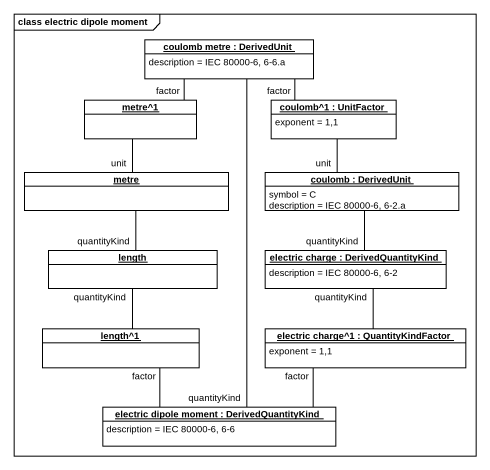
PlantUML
@startuml
mainframe class electric dipole moment
hide circle
hide empty members
object "coulomb metre : DerivedUnit" as coulomb_metre #FFFFFF {
  description = IEC 80000-6, 6-6.a
}
object "metre^1" as metre_1 #FFFFFF
object "coulomb^1 : UnitFactor" as coulomb_1 #FFFFFF {
  exponent = 1,1
}
object metre #FFFFFF
object "coulomb : DerivedUnit" as coulomb #FFFFFF {
  symbol = C
  description = IEC 80000-6, 6-2.a
}
object length #FFFFFF
object "electric charge : DerivedQuantityKind" as electric_charge #FFFFFF {
  description = IEC 80000-6, 6-2
}
object "length^1" as length_1 #FFFFFF
object "electric charge^1 : QuantityKindFactor" as electric_charge_1 #FFFFFF {
  exponent = 1,1
}
object "electric dipole moment : DerivedQuantityKind" as electric_dipole_moment #FFFFFF {
  description = IEC 80000-6, 6-6
}
coulomb_metre -- electric_dipole_moment : quantityKind
metre_1 -up- coulomb_metre : factor
coulomb_1 -left- coulomb_metre : factor
metre -up- metre_1 : unit
metre -- length : quantityKind
coulomb -up- coulomb_1 : unit
coulomb -- electric_charge : quantityKind
length -- length_1 : quantityKind
electric_charge -- electric_charge_1 : quantityKind
length_1 -- electric_dipole_moment : factor
electric_charge_1 -left- electric_dipole_moment : factor
@enduml
